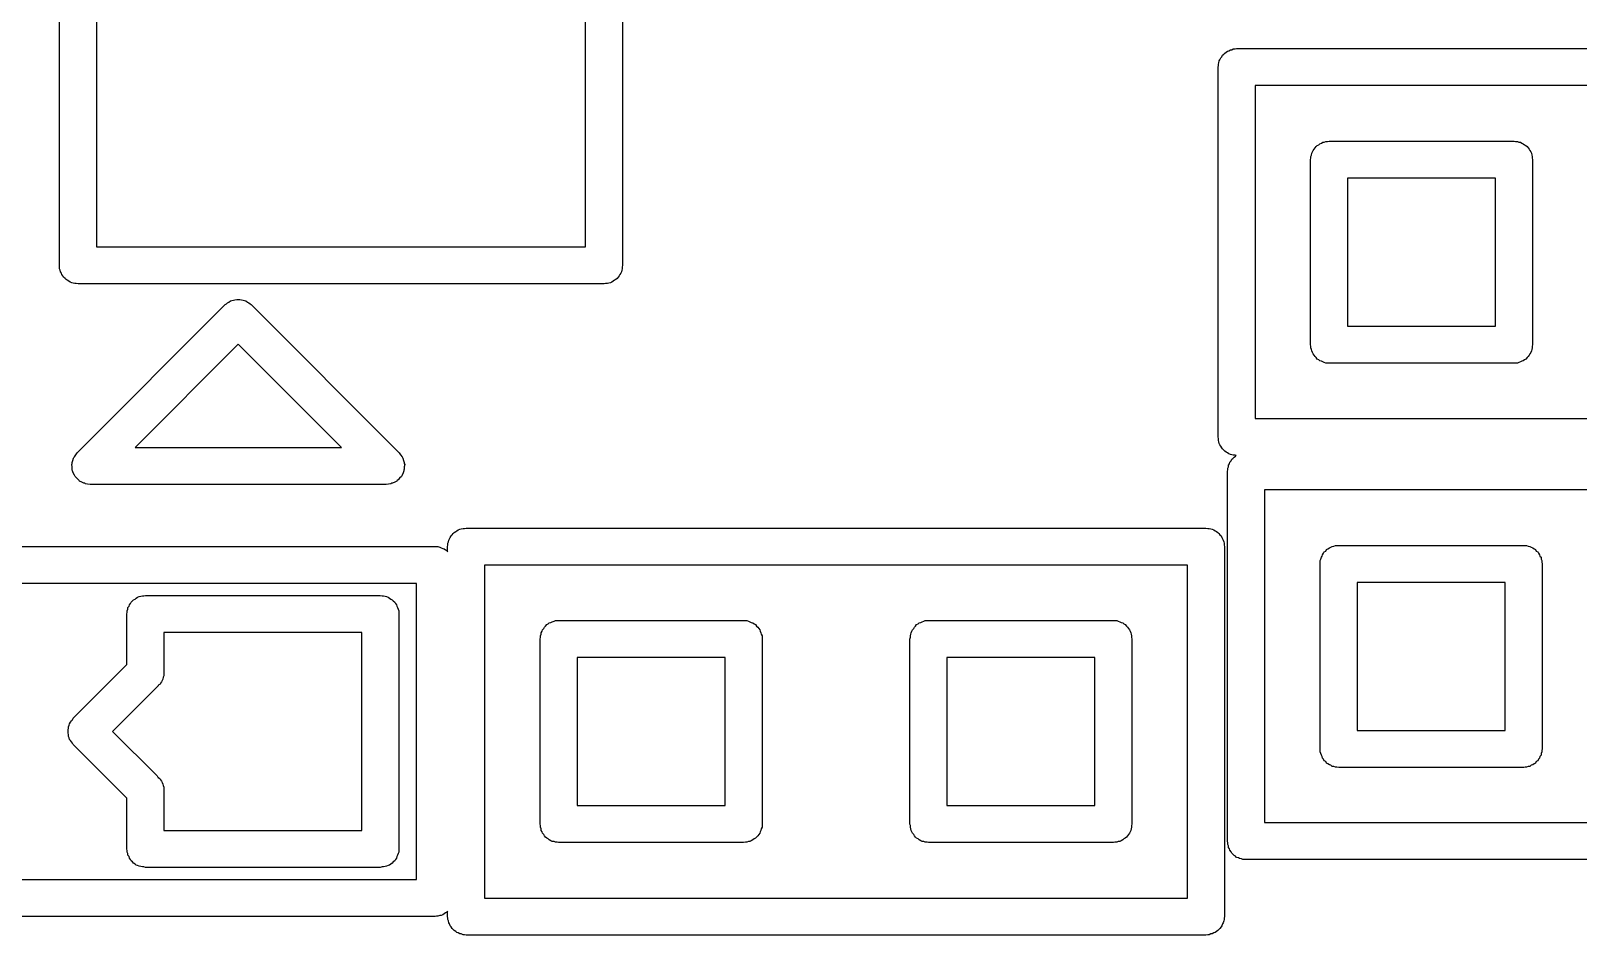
# Model space of a CAD drawing. Extents: x 105.1 to 166.9, y -128.1 to -71.6.
# Drawn here: x 151.702 to 155.884, y -122.589 to -120.145 of the extents above; entities that cross this region are included whole.
import ezdxf

# ---------------------------------------------------------------- set-up
doc = ezdxf.new("R2010")
doc.units = 0
doc.header["$MEASUREMENT"] = 0
doc.layers.add('BLACK', color=7, linetype='CONTINUOUS')

msp = doc.modelspace()

# ---------------------------------------------------------------- linework, layer by layer
at = {"layer": 'Black'}
for p, q in [((151.779, -120.779), (151.779, -119.763)), ((153.301, -119.763), (153.301, -120.779)), ((151.879, -119.813), (151.879, -120.729)), ((153.201, -120.729), (153.201, -119.813)), ((154.933, -120.203), (154.936, -120.2)), ((154.936, -120.2), (154.94, -120.199)), ((154.94, -120.199), (154.944, -120.196)), ((154.944, -120.196), (154.948, -120.196)), ((154.948, -120.196), (154.952, -120.194)), ((154.952, -120.194), (154.957, -120.194)), ((154.957, -120.194), (154.961, -120.193)), ((154.961, -120.193), (156.961, -120.193)), ((154.911, -120.243), (154.912, -120.239)), ((154.912, -120.235), (154.913, -120.231)), ((154.912, -120.239), (154.912, -120.235)), ((154.913, -120.231), (154.914, -120.226)), ((154.914, -120.226), (154.916, -120.223)), ((154.916, -120.223), (154.918, -120.218)), ((154.918, -120.218), (154.921, -120.215)), ((154.921, -120.215), (154.923, -120.211)), ((154.923, -120.211), (154.926, -120.208)), ((154.926, -120.208), (154.929, -120.205)), ((154.929, -120.205), (154.933, -120.203)), ((154.911, -121.243), (154.911, -120.243)), ((155.011, -120.293), (155.011, -121.193)), ((156.911, -120.293), (155.011, -120.293)), ((155.183, -120.453), (155.186, -120.45)), ((155.186, -120.45), (155.19, -120.449)), ((155.19, -120.449), (155.194, -120.446)), ((155.194, -120.446), (155.198, -120.446)), ((155.198, -120.446), (155.202, -120.444)), ((155.202, -120.444), (155.207, -120.444)), ((155.207, -120.444), (155.211, -120.443)), ((155.211, -120.443), (155.711, -120.443)), ((155.711, -120.443), (155.715, -120.444)), ((155.715, -120.444), (155.72, -120.444)), ((155.72, -120.444), (155.724, -120.446)), ((155.724, -120.446), (155.728, -120.446)), ((155.728, -120.446), (155.732, -120.449)), ((155.732, -120.449), (155.736, -120.45)), ((155.736, -120.45), (155.739, -120.453)), ((155.161, -120.493), (155.162, -120.489)), ((155.161, -120.993), (155.161, -120.493)), ((155.162, -120.485), (155.163, -120.481)), ((155.162, -120.489), (155.162, -120.485)), ((155.163, -120.481), (155.164, -120.476)), ((155.164, -120.476), (155.166, -120.472)), ((155.166, -120.472), (155.168, -120.468)), ((155.168, -120.468), (155.171, -120.465)), ((155.171, -120.465), (155.173, -120.461)), ((155.173, -120.461), (155.176, -120.458)), ((155.176, -120.458), (155.179, -120.455)), ((155.179, -120.455), (155.183, -120.453)), ((155.739, -120.453), (155.743, -120.455)), ((155.743, -120.455), (155.746, -120.458)), ((155.746, -120.458), (155.749, -120.461)), ((155.749, -120.461), (155.752, -120.465)), ((155.752, -120.465), (155.754, -120.468)), ((155.754, -120.468), (155.756, -120.472)), ((155.756, -120.472), (155.758, -120.476)), ((155.758, -120.476), (155.759, -120.481)), ((155.759, -120.481), (155.76, -120.485)), ((155.76, -120.485), (155.76, -120.489)), ((155.76, -120.489), (155.761, -120.493)), ((155.761, -120.493), (155.761, -120.993)), ((155.261, -120.543), (155.261, -120.943)), ((155.661, -120.543), (155.261, -120.543)), ((155.661, -120.943), (155.661, -120.543)), ((151.879, -120.729), (153.201, -120.729)), ((151.779, -120.783), (151.779, -120.779)), ((151.779, -120.788), (151.779, -120.783)), ((153.301, -120.779), (153.3, -120.783)), ((153.3, -120.783), (153.3, -120.788)), ((151.781, -120.792), (151.779, -120.788)), ((151.782, -120.796), (151.781, -120.792)), ((151.784, -120.8), (151.782, -120.796)), ((151.785, -120.804), (151.784, -120.8)), ((151.788, -120.807), (151.785, -120.804)), ((151.79, -120.811), (151.788, -120.807)), ((151.794, -120.814), (151.79, -120.811)), ((151.797, -120.817), (151.794, -120.814)), ((151.8, -120.819), (151.797, -120.817)), ((151.804, -120.822), (151.8, -120.819)), ((151.808, -120.824), (151.804, -120.822)), ((151.812, -120.826), (151.808, -120.824)), ((151.816, -120.827), (151.812, -120.826)), ((151.82, -120.828), (151.816, -120.827)), ((153.264, -120.827), (153.26, -120.828)), ((153.268, -120.826), (153.264, -120.827)), ((153.272, -120.824), (153.268, -120.826)), ((153.276, -120.822), (153.272, -120.824)), ((153.279, -120.819), (153.276, -120.822)), ((153.283, -120.817), (153.279, -120.819)), ((153.286, -120.814), (153.283, -120.817)), ((153.289, -120.811), (153.286, -120.814)), ((153.292, -120.807), (153.289, -120.811)), ((153.294, -120.804), (153.292, -120.807)), ((153.296, -120.8), (153.294, -120.804)), ((153.298, -120.796), (153.296, -120.8)), ((153.299, -120.792), (153.298, -120.796)), ((153.3, -120.788), (153.299, -120.792)), ((151.824, -120.828), (151.82, -120.828)), ((151.829, -120.829), (151.824, -120.828)), ((153.251, -120.829), (151.829, -120.829)), ((153.255, -120.828), (153.251, -120.829)), ((153.26, -120.828), (153.255, -120.828)), ((151.827, -121.286), (152.227, -120.885)), ((152.227, -120.885), (152.23, -120.883)), ((152.23, -120.883), (152.233, -120.88)), ((152.233, -120.88), (152.237, -120.878)), ((152.237, -120.878), (152.241, -120.875)), ((152.241, -120.875), (152.245, -120.874)), ((152.245, -120.874), (152.249, -120.873)), ((152.249, -120.873), (152.253, -120.872)), ((152.253, -120.872), (152.258, -120.871)), ((152.258, -120.871), (152.262, -120.871)), ((152.262, -120.871), (152.266, -120.871)), ((152.266, -120.871), (152.271, -120.872)), ((152.271, -120.872), (152.275, -120.873)), ((152.275, -120.873), (152.279, -120.874)), ((152.279, -120.874), (152.283, -120.875)), ((152.283, -120.875), (152.287, -120.878)), ((152.287, -120.878), (152.291, -120.88)), ((152.291, -120.88), (152.294, -120.883)), ((152.294, -120.883), (152.297, -120.885)), ((152.297, -120.885), (152.697, -121.286)), ((155.261, -120.943), (155.661, -120.943)), ((152.262, -120.992), (151.983, -121.271)), ((152.541, -121.271), (152.262, -120.992)), ((155.162, -120.998), (155.161, -120.993)), ((155.761, -120.993), (155.76, -120.998)), ((155.162, -121.002), (155.162, -120.998)), ((155.163, -121.006), (155.162, -121.002)), ((155.164, -121.01), (155.163, -121.006)), ((155.166, -121.014), (155.164, -121.01)), ((155.168, -121.018), (155.166, -121.014)), ((155.171, -121.022), (155.168, -121.018)), ((155.173, -121.025), (155.171, -121.022)), ((155.176, -121.028), (155.173, -121.025)), ((155.179, -121.032), (155.176, -121.028)), ((155.183, -121.034), (155.179, -121.032)), ((155.186, -121.037), (155.183, -121.034)), ((155.739, -121.034), (155.736, -121.037)), ((155.743, -121.032), (155.739, -121.034)), ((155.746, -121.028), (155.743, -121.032)), ((155.749, -121.025), (155.746, -121.028)), ((155.752, -121.022), (155.749, -121.025)), ((155.754, -121.018), (155.752, -121.022)), ((155.756, -121.014), (155.754, -121.018)), ((155.758, -121.01), (155.756, -121.014)), ((155.759, -121.006), (155.758, -121.01)), ((155.76, -121.002), (155.759, -121.006)), ((155.76, -120.998), (155.76, -121.002)), ((155.19, -121.038), (155.186, -121.037)), ((155.194, -121.04), (155.19, -121.038)), ((155.198, -121.041), (155.194, -121.04)), ((155.202, -121.043), (155.198, -121.041)), ((155.207, -121.043), (155.202, -121.043)), ((155.211, -121.043), (155.207, -121.043)), ((155.711, -121.043), (155.211, -121.043)), ((155.715, -121.043), (155.711, -121.043)), ((155.72, -121.043), (155.715, -121.043)), ((155.724, -121.041), (155.72, -121.043)), ((155.728, -121.04), (155.724, -121.041)), ((155.732, -121.038), (155.728, -121.04)), ((155.736, -121.037), (155.732, -121.038)), ((155.011, -121.193), (156.911, -121.193)), ((154.912, -121.247), (154.911, -121.243)), ((151.823, -121.291), (151.827, -121.286)), ((151.983, -121.271), (152.541, -121.271)), ((152.697, -121.286), (152.701, -121.291)), ((154.912, -121.252), (154.912, -121.247)), ((154.913, -121.256), (154.912, -121.252)), ((154.914, -121.26), (154.913, -121.256)), ((154.916, -121.264), (154.914, -121.26)), ((154.918, -121.268), (154.916, -121.264)), ((154.921, -121.272), (154.918, -121.268)), ((154.923, -121.275), (154.921, -121.272)), ((154.926, -121.278), (154.923, -121.275)), ((154.929, -121.281), (154.926, -121.278)), ((154.933, -121.284), (154.929, -121.281)), ((154.936, -121.286), (154.933, -121.284)), ((154.94, -121.288), (154.936, -121.286)), ((151.812, -121.317), (151.813, -121.314)), ((151.813, -121.323), (151.812, -121.317)), ((151.813, -121.312), (151.815, -121.306)), ((151.813, -121.314), (151.813, -121.312)), ((151.813, -121.33), (151.813, -121.323)), ((151.815, -121.306), (151.817, -121.3)), ((151.817, -121.3), (151.818, -121.298)), ((151.818, -121.298), (151.819, -121.296)), ((151.819, -121.296), (151.823, -121.291)), ((152.701, -121.291), (152.705, -121.296)), ((152.705, -121.296), (152.706, -121.298)), ((152.706, -121.298), (152.707, -121.3)), ((152.707, -121.3), (152.709, -121.306)), ((152.709, -121.306), (152.711, -121.312)), ((152.711, -121.312), (152.711, -121.314)), ((152.711, -121.314), (152.712, -121.317)), ((152.712, -121.317), (152.711, -121.323)), ((152.711, -121.323), (152.711, -121.33)), ((154.937, -121.327), (154.939, -121.323)), ((154.937, -121.331), (154.937, -121.327)), ((154.939, -121.319), (154.942, -121.315)), ((154.939, -121.323), (154.939, -121.319)), ((154.944, -121.29), (154.94, -121.288)), ((154.942, -121.315), (154.943, -121.311)), ((154.943, -121.311), (154.946, -121.307)), ((154.948, -121.291), (154.944, -121.29)), ((154.946, -121.307), (154.948, -121.303)), ((154.952, -121.292), (154.948, -121.291)), ((154.948, -121.303), (154.951, -121.301)), ((154.951, -121.301), (154.954, -121.297)), ((154.957, -121.292), (154.952, -121.292)), ((154.954, -121.297), (154.958, -121.295)), ((154.96, -121.293), (154.957, -121.292)), ((154.958, -121.295), (154.96, -121.293)), ((151.813, -121.332), (151.813, -121.33)), ((151.814, -121.334), (151.813, -121.332)), ((151.816, -121.34), (151.814, -121.334)), ((151.819, -121.346), (151.816, -121.34)), ((151.82, -121.348), (151.819, -121.346)), ((151.821, -121.35), (151.82, -121.348)), ((151.826, -121.354), (151.821, -121.35)), ((151.83, -121.359), (151.826, -121.354)), ((151.832, -121.36), (151.83, -121.359)), ((151.833, -121.362), (151.832, -121.36)), ((151.839, -121.365), (151.833, -121.362)), ((151.845, -121.368), (151.839, -121.365)), ((151.847, -121.368), (151.845, -121.368)), ((151.849, -121.369), (151.847, -121.368)), ((151.855, -121.37), (151.849, -121.369)), ((151.862, -121.371), (151.855, -121.37)), ((152.662, -121.371), (151.862, -121.371)), ((152.668, -121.37), (152.662, -121.371)), ((152.675, -121.369), (152.668, -121.37)), ((152.677, -121.368), (152.675, -121.369)), ((152.679, -121.368), (152.677, -121.368)), ((152.685, -121.365), (152.679, -121.368)), ((152.691, -121.362), (152.685, -121.365)), ((152.692, -121.36), (152.691, -121.362)), ((152.694, -121.359), (152.692, -121.36)), ((152.698, -121.354), (152.694, -121.359)), ((152.703, -121.35), (152.698, -121.354)), ((152.704, -121.348), (152.703, -121.35)), ((152.705, -121.346), (152.704, -121.348)), ((152.708, -121.34), (152.705, -121.346)), ((152.71, -121.334), (152.708, -121.34)), ((152.711, -121.33), (152.71, -121.332)), ((152.71, -121.332), (152.71, -121.334)), ((154.936, -121.336), (154.937, -121.331)), ((154.936, -122.335), (154.936, -121.336)), ((155.036, -121.386), (155.036, -122.285)), ((156.936, -121.386), (155.036, -121.386)), ((152.85, -121.498), (152.853, -121.496)), ((152.853, -121.496), (152.857, -121.494)), ((152.857, -121.494), (152.861, -121.492)), ((152.861, -121.492), (152.865, -121.491)), ((152.865, -121.491), (152.87, -121.49)), ((152.87, -121.49), (152.874, -121.49)), ((152.874, -121.49), (152.878, -121.489)), ((152.878, -121.489), (154.878, -121.489)), ((154.878, -121.489), (154.883, -121.49)), ((154.883, -121.49), (154.887, -121.49)), ((154.887, -121.49), (154.891, -121.491)), ((154.891, -121.491), (154.895, -121.492)), ((154.895, -121.492), (154.899, -121.494)), ((154.899, -121.494), (154.903, -121.496)), ((154.903, -121.496), (154.907, -121.498)), ((152.828, -121.539), (152.829, -121.535)), ((152.829, -121.53), (152.83, -121.526)), ((152.829, -121.535), (152.829, -121.53)), ((152.83, -121.526), (152.831, -121.522)), ((152.831, -121.522), (152.833, -121.518)), ((152.833, -121.518), (152.835, -121.514)), ((152.835, -121.514), (152.838, -121.51)), ((152.838, -121.51), (152.84, -121.507)), ((152.84, -121.507), (152.843, -121.504)), ((152.843, -121.504), (152.846, -121.501)), ((152.846, -121.501), (152.85, -121.498)), ((154.907, -121.498), (154.91, -121.501)), ((154.91, -121.501), (154.913, -121.504)), ((154.913, -121.504), (154.916, -121.507)), ((154.916, -121.507), (154.919, -121.51)), ((154.919, -121.51), (154.921, -121.514)), ((154.921, -121.514), (154.923, -121.518)), ((154.923, -121.518), (154.925, -121.522)), ((154.925, -121.522), (154.926, -121.526)), ((154.926, -121.526), (154.927, -121.53)), ((154.927, -121.53), (154.927, -121.535)), ((154.927, -121.535), (154.928, -121.539)), ((155.219, -121.539), (155.224, -121.538)), ((155.224, -121.538), (155.228, -121.536)), ((155.228, -121.536), (155.232, -121.536)), ((155.232, -121.536), (155.237, -121.536)), ((155.237, -121.536), (155.737, -121.536)), ((155.737, -121.536), (155.741, -121.536)), ((155.741, -121.536), (155.745, -121.536)), ((155.745, -121.536), (155.749, -121.538)), ((155.749, -121.538), (155.754, -121.539)), ((150.594, -121.539), (152.794, -121.539)), ((152.794, -121.539), (152.798, -121.539)), ((152.798, -121.539), (152.802, -121.539)), ((152.802, -121.539), (152.807, -121.541)), ((152.807, -121.541), (152.811, -121.542)), ((152.811, -121.542), (152.815, -121.544)), ((152.815, -121.544), (152.819, -121.545)), ((152.819, -121.545), (152.822, -121.548)), ((152.822, -121.548), (152.826, -121.55)), ((152.826, -121.55), (152.828, -121.553)), ((152.828, -121.553), (152.828, -121.539)), ((154.928, -121.539), (154.928, -122.539)), ((155.187, -121.577), (155.189, -121.573)), ((155.187, -121.581), (155.187, -121.577)), ((155.189, -121.573), (155.19, -121.568)), ((155.19, -121.568), (155.192, -121.565)), ((155.192, -121.565), (155.193, -121.561)), ((155.193, -121.561), (155.196, -121.557)), ((155.196, -121.557), (155.198, -121.553)), ((155.198, -121.553), (155.202, -121.551)), ((155.202, -121.551), (155.204, -121.547)), ((155.204, -121.547), (155.208, -121.545)), ((155.208, -121.545), (155.212, -121.542)), ((155.212, -121.542), (155.216, -121.541)), ((155.216, -121.541), (155.219, -121.539)), ((155.754, -121.539), (155.757, -121.541)), ((155.757, -121.541), (155.762, -121.542)), ((155.762, -121.542), (155.765, -121.545)), ((155.765, -121.545), (155.769, -121.547)), ((155.769, -121.547), (155.771, -121.551)), ((155.771, -121.551), (155.775, -121.553)), ((155.775, -121.553), (155.777, -121.557)), ((155.777, -121.557), (155.78, -121.561)), ((155.78, -121.561), (155.781, -121.565)), ((155.781, -121.565), (155.784, -121.568)), ((155.784, -121.568), (155.784, -121.573)), ((155.784, -121.573), (155.786, -121.577)), ((155.786, -121.577), (155.786, -121.581)), ((152.928, -121.589), (152.928, -122.489)), ((154.828, -121.589), (152.928, -121.589)), ((154.828, -122.489), (154.828, -121.589)), ((155.187, -121.586), (155.187, -121.581)), ((155.187, -122.086), (155.187, -121.586)), ((155.786, -121.581), (155.787, -121.586)), ((155.787, -121.586), (155.787, -122.086)), ((152.744, -121.639), (150.644, -121.639)), ((152.744, -122.439), (152.744, -121.639)), ((155.287, -121.636), (155.287, -122.036)), ((155.687, -121.636), (155.287, -121.636)), ((155.687, -122.036), (155.687, -121.636)), ((151.964, -121.704), (151.967, -121.7)), ((151.964, -121.708), (151.964, -121.704)), ((151.967, -121.7), (151.968, -121.696)), ((151.968, -121.696), (151.971, -121.693)), ((151.971, -121.693), (151.973, -121.689)), ((151.973, -121.689), (151.976, -121.686)), ((151.976, -121.686), (151.979, -121.683)), ((151.979, -121.683), (151.983, -121.681)), ((151.983, -121.681), (151.986, -121.678)), ((151.986, -121.678), (151.99, -121.676)), ((151.99, -121.676), (151.994, -121.674)), ((151.994, -121.674), (151.999, -121.673)), ((151.999, -121.673), (152.003, -121.672)), ((152.003, -121.672), (152.007, -121.672)), ((152.007, -121.672), (152.011, -121.671)), ((152.011, -121.671), (152.646, -121.671)), ((152.646, -121.671), (152.651, -121.672)), ((152.651, -121.672), (152.655, -121.672)), ((152.655, -121.672), (152.659, -121.673)), ((152.659, -121.673), (152.663, -121.674)), ((152.663, -121.674), (152.667, -121.676)), ((152.667, -121.676), (152.671, -121.678)), ((152.671, -121.678), (152.675, -121.681)), ((152.675, -121.681), (152.678, -121.683)), ((152.678, -121.683), (152.681, -121.686)), ((152.681, -121.686), (152.685, -121.689)), ((152.685, -121.689), (152.687, -121.693)), ((152.687, -121.693), (152.69, -121.696)), ((152.69, -121.696), (152.691, -121.7)), ((152.691, -121.7), (152.693, -121.704)), ((152.693, -121.704), (152.694, -121.708)), ((151.961, -121.721), (151.962, -121.717)), ((151.961, -121.858), (151.961, -121.721)), ((151.962, -121.713), (151.964, -121.708)), ((151.962, -121.717), (151.962, -121.713)), ((152.694, -121.708), (152.696, -121.713)), ((152.696, -121.713), (152.696, -121.717)), ((152.696, -121.717), (152.696, -121.721)), ((152.696, -121.721), (152.696, -122.356)), ((153.1, -121.748), (153.103, -121.745)), ((153.103, -121.745), (153.107, -121.744)), ((153.107, -121.744), (153.111, -121.742)), ((153.111, -121.742), (153.116, -121.741)), ((153.116, -121.741), (153.12, -121.739)), ((153.12, -121.739), (153.124, -121.739)), ((153.124, -121.739), (153.128, -121.739)), ((153.128, -121.739), (153.628, -121.739)), ((153.628, -121.739), (153.633, -121.739)), ((153.633, -121.739), (153.637, -121.739)), ((153.637, -121.739), (153.641, -121.741)), ((153.641, -121.741), (153.645, -121.742)), ((153.645, -121.742), (153.649, -121.744)), ((153.649, -121.744), (153.653, -121.745)), ((153.653, -121.745), (153.657, -121.748)), ((154.1, -121.748), (154.103, -121.745)), ((154.103, -121.745), (154.107, -121.744)), ((154.107, -121.744), (154.111, -121.742)), ((154.111, -121.742), (154.115, -121.741)), ((154.115, -121.741), (154.119, -121.739)), ((154.119, -121.739), (154.124, -121.739)), ((154.124, -121.739), (154.128, -121.739)), ((154.128, -121.739), (154.628, -121.739)), ((154.628, -121.739), (154.632, -121.739)), ((154.632, -121.739), (154.637, -121.739)), ((154.637, -121.739), (154.641, -121.741)), ((154.641, -121.741), (154.645, -121.742)), ((154.645, -121.742), (154.649, -121.744)), ((154.649, -121.744), (154.653, -121.745)), ((154.653, -121.745), (154.656, -121.748)), ((152.061, -121.771), (152.061, -121.88)), ((152.596, -121.771), (152.061, -121.771)), ((152.596, -122.306), (152.596, -121.771)), ((153.078, -121.789), (153.079, -121.784)), ((153.078, -122.289), (153.078, -121.789)), ((153.079, -121.78), (153.081, -121.776)), ((153.079, -121.784), (153.079, -121.78)), ((153.081, -121.772), (153.084, -121.768)), ((153.081, -121.776), (153.081, -121.772)), ((153.084, -121.768), (153.085, -121.764)), ((153.085, -121.764), (153.088, -121.76)), ((153.088, -121.76), (153.09, -121.757)), ((153.09, -121.757), (153.093, -121.754)), ((153.093, -121.754), (153.096, -121.75)), ((153.096, -121.75), (153.1, -121.748)), ((153.657, -121.748), (153.66, -121.75)), ((153.66, -121.75), (153.663, -121.754)), ((153.663, -121.754), (153.667, -121.757)), ((153.667, -121.757), (153.669, -121.76)), ((153.669, -121.76), (153.672, -121.764)), ((153.672, -121.764), (153.673, -121.768)), ((153.673, -121.768), (153.675, -121.772)), ((153.675, -121.772), (153.676, -121.776)), ((153.676, -121.776), (153.678, -121.78)), ((153.678, -121.78), (153.678, -121.784)), ((153.678, -121.784), (153.678, -121.789)), ((153.678, -121.789), (153.678, -122.289)), ((154.078, -121.789), (154.079, -121.784)), ((154.078, -122.289), (154.078, -121.789)), ((154.079, -121.78), (154.08, -121.776)), ((154.079, -121.784), (154.079, -121.78)), ((154.08, -121.776), (154.081, -121.772)), ((154.081, -121.772), (154.083, -121.768)), ((154.083, -121.768), (154.085, -121.764)), ((154.085, -121.764), (154.088, -121.76)), ((154.088, -121.76), (154.09, -121.757)), ((154.09, -121.757), (154.093, -121.754)), ((154.093, -121.754), (154.096, -121.75)), ((154.096, -121.75), (154.1, -121.748)), ((154.656, -121.748), (154.66, -121.75)), ((154.66, -121.75), (154.663, -121.754)), ((154.663, -121.754), (154.666, -121.757)), ((154.666, -121.757), (154.669, -121.76)), ((154.669, -121.76), (154.671, -121.764)), ((154.671, -121.764), (154.673, -121.768)), ((154.673, -121.768), (154.675, -121.772)), ((154.675, -121.772), (154.676, -121.776)), ((154.676, -121.776), (154.677, -121.78)), ((154.677, -121.78), (154.677, -121.784)), ((154.677, -121.784), (154.678, -121.789)), ((154.678, -121.789), (154.678, -122.289)), ((151.816, -122.003), (151.961, -121.858)), ((153.178, -121.839), (153.178, -122.239)), ((153.578, -121.839), (153.178, -121.839)), ((153.578, -122.239), (153.578, -121.839)), ((154.178, -121.839), (154.178, -122.239)), ((154.578, -121.839), (154.178, -121.839)), ((154.578, -122.239), (154.578, -121.839)), ((152.046, -121.915), (152.045, -121.916)), ((152.05, -121.912), (152.046, -121.914)), ((152.046, -121.914), (152.046, -121.915)), ((152.052, -121.908), (152.05, -121.912)), ((152.055, -121.905), (152.052, -121.908)), ((152.056, -121.901), (152.055, -121.905)), ((152.058, -121.897), (152.056, -121.901)), ((152.059, -121.892), (152.058, -121.897)), ((152.061, -121.888), (152.059, -121.892)), ((152.061, -121.88), (152.061, -121.884)), ((152.061, -121.884), (152.061, -121.888)), ((152.043, -121.918), (151.922, -122.039)), ((152.045, -121.916), (152.043, -121.918)), ((152.043, -121.918), (152.043, -121.918)), ((151.802, -122.034), (151.803, -122.03)), ((151.802, -122.039), (151.802, -122.034)), ((151.802, -122.043), (151.802, -122.039)), ((151.803, -122.026), (151.805, -122.022)), ((151.803, -122.03), (151.803, -122.026)), ((151.805, -122.022), (151.806, -122.018)), ((151.806, -122.018), (151.809, -122.014)), ((151.809, -122.014), (151.811, -122.01)), ((151.811, -122.01), (151.814, -122.007)), ((151.814, -122.007), (151.816, -122.003)), ((151.922, -122.039), (152.043, -122.159)), ((155.287, -122.036), (155.687, -122.036)), ((151.803, -122.047), (151.802, -122.043)), ((151.803, -122.052), (151.803, -122.047)), ((151.805, -122.056), (151.803, -122.052)), ((151.806, -122.06), (151.805, -122.056)), ((151.809, -122.063), (151.806, -122.06)), ((151.811, -122.067), (151.809, -122.063)), ((151.814, -122.07), (151.811, -122.067)), ((151.816, -122.074), (151.814, -122.07)), ((151.961, -122.219), (151.816, -122.074)), ((155.187, -122.09), (155.187, -122.086)), ((155.187, -122.094), (155.187, -122.09)), ((155.189, -122.098), (155.187, -122.094)), ((155.19, -122.103), (155.189, -122.098)), ((155.192, -122.106), (155.19, -122.103)), ((155.193, -122.111), (155.192, -122.106)), ((155.196, -122.114), (155.193, -122.111)), ((155.198, -122.118), (155.196, -122.114)), ((155.202, -122.12), (155.198, -122.118)), ((155.204, -122.124), (155.202, -122.12)), ((155.208, -122.126), (155.204, -122.124)), ((155.769, -122.124), (155.765, -122.126)), ((155.771, -122.12), (155.769, -122.124)), ((155.775, -122.118), (155.771, -122.12)), ((155.777, -122.114), (155.775, -122.118)), ((155.78, -122.111), (155.777, -122.114)), ((155.781, -122.106), (155.78, -122.111)), ((155.784, -122.103), (155.781, -122.106)), ((155.786, -122.094), (155.784, -122.098)), ((155.784, -122.098), (155.784, -122.103)), ((155.787, -122.086), (155.786, -122.09)), ((155.786, -122.09), (155.786, -122.094)), ((152.043, -122.159), (152.043, -122.159)), ((152.043, -122.159), (152.045, -122.162)), ((152.045, -122.162), (152.046, -122.162)), ((152.046, -122.162), (152.046, -122.163)), ((152.046, -122.163), (152.05, -122.166)), ((152.05, -122.166), (152.052, -122.169)), ((155.212, -122.129), (155.208, -122.126)), ((155.216, -122.13), (155.212, -122.129)), ((155.219, -122.133), (155.216, -122.13)), ((155.224, -122.133), (155.219, -122.133)), ((155.228, -122.135), (155.224, -122.133)), ((155.232, -122.135), (155.228, -122.135)), ((155.237, -122.136), (155.232, -122.135)), ((155.737, -122.136), (155.237, -122.136)), ((155.741, -122.135), (155.737, -122.136)), ((155.745, -122.135), (155.741, -122.135)), ((155.749, -122.133), (155.745, -122.135)), ((155.754, -122.133), (155.749, -122.133)), ((155.757, -122.13), (155.754, -122.133)), ((155.762, -122.129), (155.757, -122.13)), ((155.765, -122.126), (155.762, -122.129)), ((152.052, -122.169), (152.055, -122.173)), ((152.055, -122.173), (152.056, -122.177)), ((152.056, -122.177), (152.058, -122.181)), ((152.058, -122.181), (152.059, -122.185)), ((152.059, -122.185), (152.061, -122.189)), ((152.061, -122.189), (152.061, -122.193)), ((152.061, -122.193), (152.061, -122.198)), ((152.061, -122.198), (152.061, -122.306)), ((151.961, -122.356), (151.961, -122.219)), ((153.178, -122.239), (153.578, -122.239)), ((154.178, -122.239), (154.578, -122.239)), ((153.079, -122.293), (153.078, -122.289)), ((153.678, -122.289), (153.678, -122.293)), ((154.079, -122.293), (154.078, -122.289)), ((154.678, -122.289), (154.677, -122.293)), ((155.036, -122.285), (156.936, -122.285)), ((152.061, -122.306), (152.596, -122.306)), ((153.079, -122.297), (153.079, -122.293)), ((153.081, -122.302), (153.079, -122.297)), ((153.081, -122.306), (153.081, -122.302)), ((153.084, -122.31), (153.081, -122.306)), ((153.085, -122.314), (153.084, -122.31)), ((153.088, -122.317), (153.085, -122.314)), ((153.09, -122.321), (153.088, -122.317)), ((153.093, -122.324), (153.09, -122.321)), ((153.096, -122.327), (153.093, -122.324)), ((153.1, -122.329), (153.096, -122.327)), ((153.103, -122.332), (153.1, -122.329)), ((153.107, -122.334), (153.103, -122.332)), ((153.653, -122.332), (153.649, -122.334)), ((153.657, -122.329), (153.653, -122.332)), ((153.66, -122.327), (153.657, -122.329)), ((153.663, -122.324), (153.66, -122.327)), ((153.667, -122.321), (153.663, -122.324)), ((153.669, -122.317), (153.667, -122.321)), ((153.672, -122.314), (153.669, -122.317)), ((153.673, -122.31), (153.672, -122.314)), ((153.675, -122.306), (153.673, -122.31)), ((153.676, -122.302), (153.675, -122.306)), ((153.678, -122.297), (153.676, -122.302)), ((153.678, -122.293), (153.678, -122.297)), ((154.079, -122.297), (154.079, -122.293)), ((154.08, -122.302), (154.079, -122.297)), ((154.081, -122.306), (154.08, -122.302)), ((154.083, -122.31), (154.081, -122.306)), ((154.085, -122.314), (154.083, -122.31)), ((154.088, -122.317), (154.085, -122.314)), ((154.09, -122.321), (154.088, -122.317)), ((154.093, -122.324), (154.09, -122.321)), ((154.096, -122.327), (154.093, -122.324)), ((154.1, -122.329), (154.096, -122.327)), ((154.103, -122.332), (154.1, -122.329)), ((154.107, -122.334), (154.103, -122.332)), ((154.653, -122.332), (154.649, -122.334)), ((154.656, -122.329), (154.653, -122.332)), ((154.66, -122.327), (154.656, -122.329)), ((154.663, -122.324), (154.66, -122.327)), ((154.666, -122.321), (154.663, -122.324)), ((154.669, -122.317), (154.666, -122.321)), ((154.671, -122.314), (154.669, -122.317)), ((154.673, -122.31), (154.671, -122.314)), ((154.675, -122.306), (154.673, -122.31)), ((154.676, -122.302), (154.675, -122.306)), ((154.677, -122.297), (154.676, -122.302)), ((154.677, -122.293), (154.677, -122.297)), ((151.962, -122.361), (151.961, -122.356)), ((151.962, -122.365), (151.962, -122.361)), ((151.964, -122.369), (151.962, -122.365)), ((151.964, -122.373), (151.964, -122.369)), ((151.967, -122.377), (151.964, -122.373)), ((152.693, -122.373), (152.691, -122.377)), ((152.694, -122.369), (152.693, -122.373)), ((152.696, -122.365), (152.694, -122.369)), ((152.696, -122.356), (152.696, -122.361)), ((152.696, -122.361), (152.696, -122.365)), ((153.111, -122.336), (153.107, -122.334)), ((153.116, -122.336), (153.111, -122.336)), ((153.12, -122.338), (153.116, -122.336)), ((153.124, -122.338), (153.12, -122.338)), ((153.128, -122.339), (153.124, -122.338)), ((153.628, -122.339), (153.128, -122.339)), ((153.633, -122.338), (153.628, -122.339)), ((153.637, -122.338), (153.633, -122.338)), ((153.641, -122.336), (153.637, -122.338)), ((153.645, -122.336), (153.641, -122.336)), ((153.649, -122.334), (153.645, -122.336)), ((154.111, -122.336), (154.107, -122.334)), ((154.115, -122.336), (154.111, -122.336)), ((154.119, -122.338), (154.115, -122.336)), ((154.124, -122.338), (154.119, -122.338)), ((154.128, -122.339), (154.124, -122.338)), ((154.628, -122.339), (154.128, -122.339)), ((154.632, -122.338), (154.628, -122.339)), ((154.637, -122.338), (154.632, -122.338)), ((154.641, -122.336), (154.637, -122.338)), ((154.645, -122.336), (154.641, -122.336)), ((154.649, -122.334), (154.645, -122.336)), ((154.937, -122.34), (154.936, -122.335)), ((154.937, -122.344), (154.937, -122.34)), ((154.939, -122.348), (154.937, -122.344)), ((154.939, -122.352), (154.939, -122.348)), ((154.942, -122.356), (154.939, -122.352)), ((154.943, -122.36), (154.942, -122.356)), ((154.946, -122.364), (154.943, -122.36)), ((154.948, -122.368), (154.946, -122.364)), ((154.951, -122.37), (154.948, -122.368)), ((154.954, -122.374), (154.951, -122.37)), ((154.958, -122.376), (154.954, -122.374)), ((151.968, -122.381), (151.967, -122.377)), ((151.971, -122.385), (151.968, -122.381)), ((151.973, -122.388), (151.971, -122.385)), ((151.976, -122.391), (151.973, -122.388)), ((151.979, -122.395), (151.976, -122.391)), ((151.983, -122.397), (151.979, -122.395)), ((151.986, -122.4), (151.983, -122.397)), ((151.99, -122.401), (151.986, -122.4)), ((151.994, -122.403), (151.99, -122.401)), ((151.999, -122.404), (151.994, -122.403)), ((152.003, -122.405), (151.999, -122.404)), ((152.007, -122.405), (152.003, -122.405)), ((152.011, -122.406), (152.007, -122.405)), ((152.646, -122.406), (152.011, -122.406)), ((152.651, -122.405), (152.646, -122.406)), ((152.655, -122.405), (152.651, -122.405)), ((152.659, -122.404), (152.655, -122.405)), ((152.663, -122.403), (152.659, -122.404)), ((152.667, -122.401), (152.663, -122.403)), ((152.671, -122.4), (152.667, -122.401)), ((152.675, -122.397), (152.671, -122.4)), ((152.678, -122.395), (152.675, -122.397)), ((152.681, -122.391), (152.678, -122.395)), ((152.685, -122.388), (152.681, -122.391)), ((152.687, -122.385), (152.685, -122.388)), ((152.69, -122.381), (152.687, -122.385)), ((152.691, -122.377), (152.69, -122.381)), ((154.961, -122.379), (154.958, -122.376)), ((154.966, -122.38), (154.961, -122.379)), ((154.969, -122.382), (154.966, -122.38)), ((154.974, -122.383), (154.969, -122.382)), ((154.978, -122.385), (154.974, -122.383)), ((154.982, -122.385), (154.978, -122.385)), ((154.986, -122.385), (154.982, -122.385)), ((156.986, -122.385), (154.986, -122.385)), ((150.644, -122.439), (152.744, -122.439)), ((152.928, -122.489), (154.828, -122.489)), ((152.794, -122.539), (150.594, -122.539)), ((152.798, -122.538), (152.794, -122.539)), ((152.802, -122.538), (152.798, -122.538)), ((152.807, -122.536), (152.802, -122.538)), ((152.811, -122.536), (152.807, -122.536)), ((152.815, -122.534), (152.811, -122.536)), ((152.819, -122.532), (152.815, -122.534)), ((152.822, -122.529), (152.819, -122.532)), ((152.826, -122.527), (152.822, -122.529)), ((152.828, -122.524), (152.826, -122.527)), ((152.828, -122.539), (152.828, -122.524)), ((152.829, -122.543), (152.828, -122.539)), ((154.928, -122.539), (154.927, -122.543)), ((152.829, -122.547), (152.829, -122.543)), ((152.83, -122.551), (152.829, -122.547)), ((152.831, -122.556), (152.83, -122.551)), ((152.833, -122.559), (152.831, -122.556)), ((152.835, -122.564), (152.833, -122.559)), ((152.838, -122.567), (152.835, -122.564)), ((152.84, -122.571), (152.838, -122.567)), ((152.843, -122.574), (152.84, -122.571)), ((152.846, -122.577), (152.843, -122.574)), ((152.85, -122.579), (152.846, -122.577)), ((152.853, -122.582), (152.85, -122.579)), ((152.857, -122.583), (152.853, -122.582)), ((152.861, -122.586), (152.857, -122.583)), ((154.899, -122.583), (154.895, -122.586)), ((154.903, -122.582), (154.899, -122.583)), ((154.907, -122.579), (154.903, -122.582)), ((154.91, -122.577), (154.907, -122.579)), ((154.913, -122.574), (154.91, -122.577)), ((154.916, -122.571), (154.913, -122.574)), ((154.919, -122.567), (154.916, -122.571)), ((154.921, -122.564), (154.919, -122.567)), ((154.923, -122.559), (154.921, -122.564)), ((154.925, -122.556), (154.923, -122.559)), ((154.926, -122.551), (154.925, -122.556)), ((154.927, -122.547), (154.926, -122.551)), ((154.927, -122.543), (154.927, -122.547)), ((152.865, -122.586), (152.861, -122.586)), ((152.87, -122.588), (152.865, -122.586)), ((152.874, -122.588), (152.87, -122.588)), ((152.878, -122.589), (152.874, -122.588)), ((154.878, -122.589), (152.878, -122.589)), ((154.883, -122.588), (154.878, -122.589)), ((154.887, -122.588), (154.883, -122.588)), ((154.891, -122.586), (154.887, -122.588)), ((154.895, -122.586), (154.891, -122.586))]:
    msp.add_line(p, q, dxfattribs=at)

doc.saveas('drawing.dxf')
